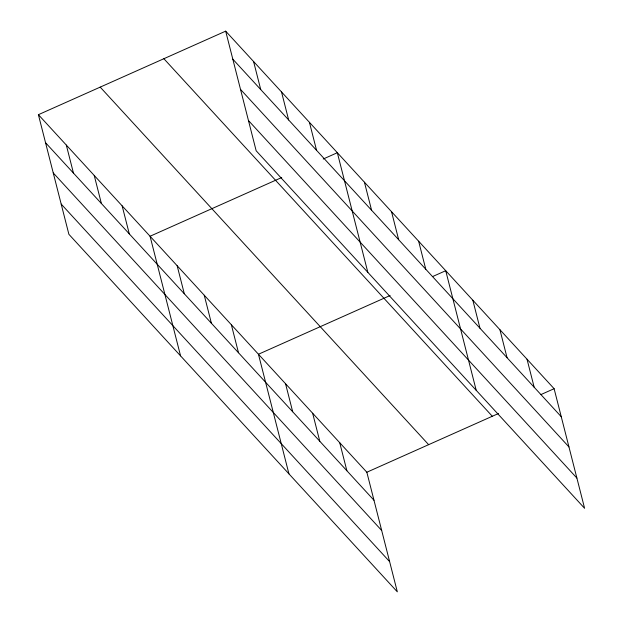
<?xml version="1.0" encoding="UTF-8"?>
<svg xmlns="http://www.w3.org/2000/svg" width="623" height="623" viewBox="0 0 623 623"><rect width="100%" height="100%" fill="white"/><g stroke="black" fill="none" stroke-linecap="round" stroke-linejoin="round"><path stroke-width="0.93" d="M38.4 114.687L366.838 472.234L397.326 591.85L68.888 234.303L38.4 114.687L225.674 31.15L554.112 388.697L584.6 508.313L256.162 150.766L225.674 31.15M281.721 177.524L150.065 236.249L180.561 355.865M323.22 159.021L337.339 152.713L367.835 272.329M390.107 295.52L258.452 354.246L288.94 473.862M432.487 276.612L445.725 270.709L476.213 390.325M366.838 472.234L498.493 413.508M540.865 394.608L554.112 388.697M232.815 59.169L561.253 416.717M240.517 89.393L568.955 446.94M248.46 120.535L576.898 478.09M163.872 58.718L492.31 416.265M100.202 87.119L428.64 444.666M45.541 142.706L373.979 500.253M53.243 172.929L381.681 530.477M61.186 204.071L389.624 561.627M527.019 359.198L534.16 387.218M499.919 329.699L507.06 357.719M472.826 300.208L479.967 328.228M418.633 241.21L425.774 269.229M391.532 211.711L398.673 239.73M364.439 182.212L371.581 210.231M309.429 122.326L316.57 150.345M281.51 91.931L288.651 119.951M253.592 61.545L260.733 89.564M339.737 442.735L346.886 470.754M312.645 413.236L319.786 441.255M285.552 383.745L292.693 411.764M231.359 324.747L238.5 352.766M204.258 295.247L211.399 323.267M177.166 265.748L184.307 293.768M122.147 205.863L129.296 233.882M94.237 175.468L101.378 203.487M66.318 145.081L73.459 173.101"/></g></svg>
